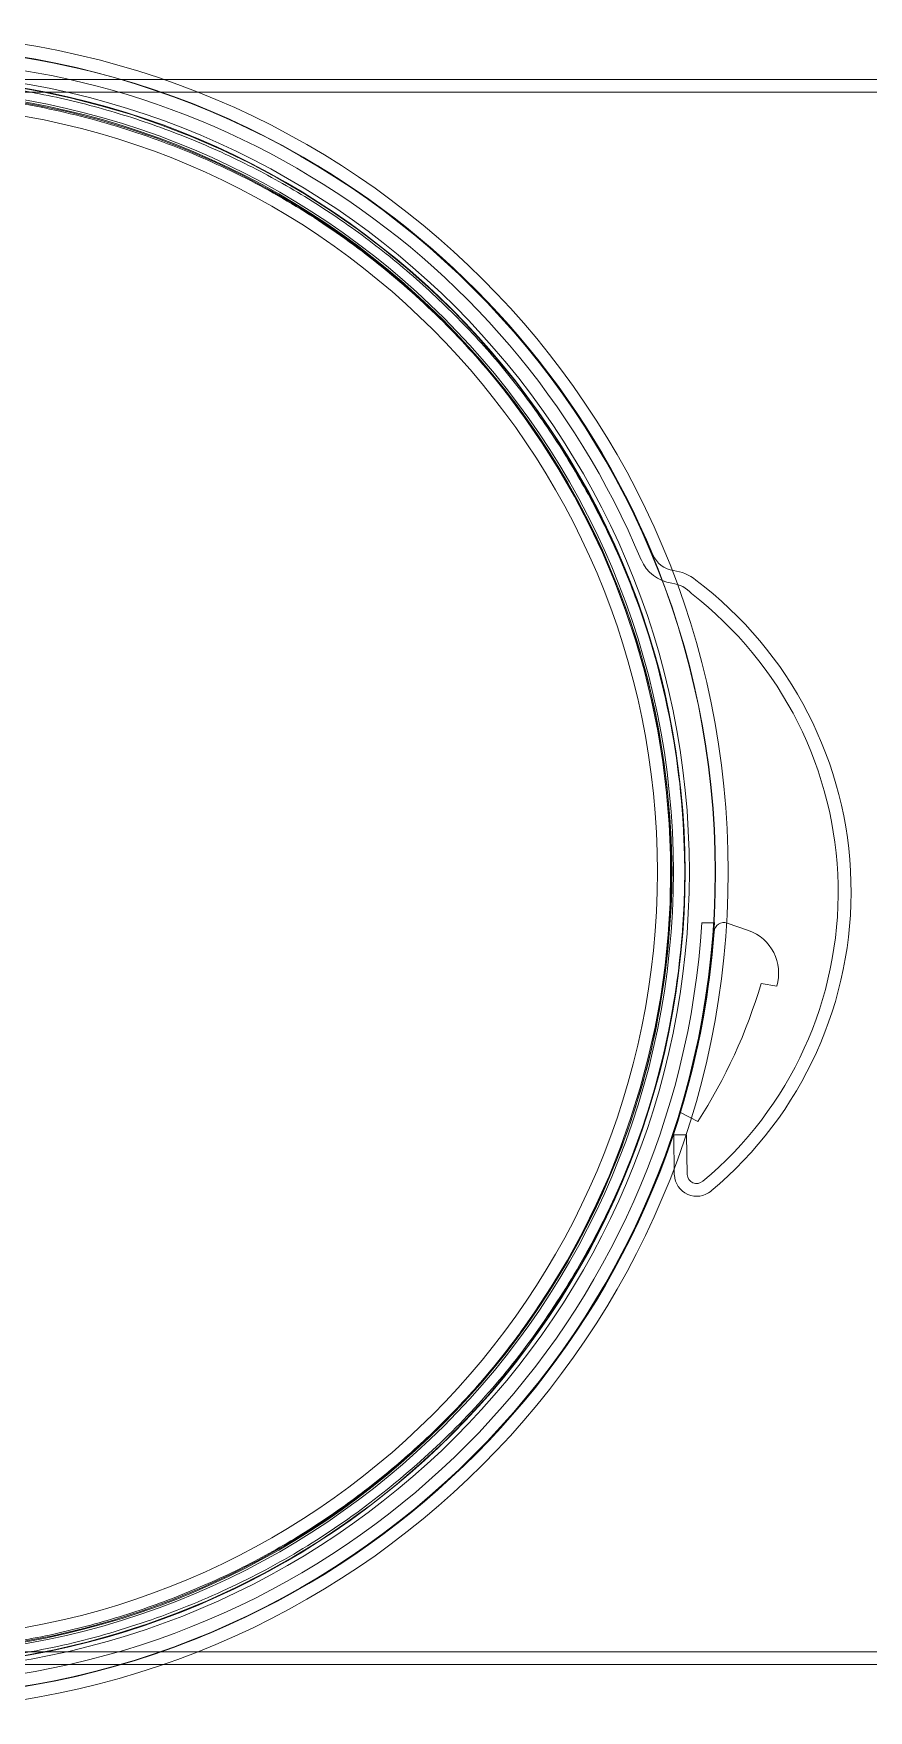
# Model space of a CAD drawing. Header units: millimetres. Extents: x 2179 to 48742, y 3478 to 161002.
# Drawn here: x 38288.1 to 38340.3, y 125976.6 to 126081.4 of the extents above; entities that cross this region are included whole.
import ezdxf

# ---------------------------------------------------------------- set-up
doc = ezdxf.new("R2010")
doc.units = ezdxf.units.MM
doc.layers.add('A-GENM-1', color=7, linetype='Continuous', lineweight=9, true_color=0x646464)

msp = doc.modelspace()

# ---------------------------------------------------------------- linework, layer by layer
at = {"layer": 'A-GENM-1'}
for p, q in [((38329.87, 126025.82), (38330.68, 126025.82)), ((38330.68, 126025.82), (38329.87, 126025.82)), ((38329.87, 126025.82), (38330.68, 126025.82)), ((38330.68, 126025.82), (38329.87, 126025.82)), ((38331.45, 126025.81), (38332.78, 126025.34)), ((38332.78, 126025.34), (38331.45, 126025.81)), ((38331.45, 126025.81), (38332.78, 126025.34)), ((38332.78, 126025.34), (38331.45, 126025.81)), ((38334.55, 126021.87), (38333.58, 126022.04)), ((38333.58, 126022.04), (38334.55, 126021.87)), ((38334.55, 126021.87), (38333.58, 126022.04)), ((38333.58, 126022.04), (38334.55, 126021.87)), ((38329.61, 126013.4), (38328.54, 126013.97)), ((38328.54, 126013.97), (38329.61, 126013.4)), ((38329.61, 126013.4), (38328.54, 126013.97)), ((38328.54, 126013.97), (38329.61, 126013.4)), ((38328.15, 126010.06), (38328.12, 126012.57)), ((38328.12, 126012.57), (38328.92, 126012.57)), ((38328.92, 126012.57), (38328.12, 126012.57)), ((38328.12, 126012.57), (38328.15, 126010.06)), ((38328.15, 126010.06), (38328.12, 126012.57)), ((38328.12, 126012.57), (38328.92, 126012.57)), ((38328.92, 126012.57), (38328.12, 126012.57)), ((38328.12, 126012.57), (38328.15, 126010.06)), ((38328.92, 126012.57), (38328.95, 126010.09)), ((38328.95, 126010.09), (38328.92, 126012.57)), ((38328.92, 126012.57), (38328.95, 126010.09)), ((38328.95, 126010.09), (38328.92, 126012.57))]:
    msp.add_line(p, q, dxfattribs=at)
at = {"layer": 'A-GENM-1', "flags": 128}
for points in [[(38286.48, 126078.17), (38288.44, 126077.84), (38290.38, 126077.42), (38292.31, 126076.93), (38294.22, 126076.37), (38296.1, 126075.72), (38297.95, 126075.01), (38299.78, 126074.21), (38301.57, 126073.35), (38303.32, 126072.42), (38305.04, 126071.41), (38306.72, 126070.34), (38308.35, 126069.2), (38309.93, 126068), (38311.46, 126066.74), (38312.95, 126065.41), (38314.38, 126064.03), (38315.75, 126062.59), (38317.06, 126061.1), (38318.32, 126059.55), (38319.51, 126057.96), (38320.63, 126056.32), (38321.69, 126054.64), (38322.68, 126052.91), (38323.6, 126051.15), (38324.45, 126049.35), (38325.23, 126047.52), (38325.93, 126045.66), (38326.56, 126043.78), (38327.11, 126041.86), (38327.59, 126039.93), (38327.99, 126037.99), (38328.31, 126036.02), (38328.55, 126034.05), (38328.71, 126032.07), (38328.79, 126030.08), (38328.8, 126029.01)], [(38287.17, 126078.57), (38288.95, 126078.57), (38290.9, 126078.57), (38293, 126078.57), (38295.27, 126078.57), (38297.68, 126078.57), (38300.25, 126078.57), (38302.95, 126078.57), (38305.8, 126078.57), (38308.78, 126078.57), (38311.9, 126078.57), (38315.14, 126078.57), (38318.5, 126078.57), (38321.98, 126078.57), (38325.56, 126078.57), (38329.25, 126078.57), (38333.04, 126078.57), (38336.92, 126078.57), (38340.89, 126078.57)], [(38286.35, 126077.3), (38288.27, 126076.97), (38290.18, 126076.56), (38292.08, 126076.08), (38293.95, 126075.52), (38295.8, 126074.89), (38297.62, 126074.19), (38299.41, 126073.41), (38301.17, 126072.56), (38302.89, 126071.65), (38304.58, 126070.66), (38306.22, 126069.61), (38307.83, 126068.49), (38309.38, 126067.31), (38310.89, 126066.07), (38312.35, 126064.76), (38313.75, 126063.41), (38315.1, 126061.99), (38316.39, 126060.53), (38317.62, 126059.01), (38318.79, 126057.44), (38319.89, 126055.83), (38320.93, 126054.18), (38321.91, 126052.49), (38322.81, 126050.76), (38323.65, 126048.99), (38324.41, 126047.19), (38325.1, 126045.37), (38325.72, 126043.51), (38326.26, 126041.64), (38326.73, 126039.74), (38327.12, 126037.83), (38327.43, 126035.9), (38327.67, 126033.96), (38327.83, 126032.01), (38327.91, 126030.06), (38327.92, 126029.01)], [(38287.17, 126077.77), (38288.95, 126077.77), (38290.9, 126077.77), (38293, 126077.77), (38295.27, 126077.77), (38297.68, 126077.77), (38300.25, 126077.77), (38302.95, 126077.77), (38305.8, 126077.77), (38308.78, 126077.77), (38311.9, 126077.77), (38315.14, 126077.77), (38318.5, 126077.77), (38321.98, 126077.77), (38325.56, 126077.77), (38329.25, 126077.77), (38333.04, 126077.77), (38336.92, 126077.77), (38340.89, 126077.77)], [(38327.92, 126029.01), (38327.88, 126027.05), (38327.76, 126025.1), (38327.57, 126023.16), (38327.3, 126021.23), (38326.95, 126019.31), (38326.52, 126017.4), (38326.02, 126015.51), (38325.44, 126013.65), (38324.79, 126011.8), (38324.07, 126009.99), (38323.27, 126008.21), (38322.4, 126006.46), (38321.47, 126004.74), (38320.46, 126003.07), (38319.39, 126001.43), (38318.26, 125999.84), (38317.06, 125998.3), (38315.8, 125996.81), (38314.48, 125995.36), (38313.11, 125993.98), (38311.68, 125992.64), (38310.2, 125991.37), (38308.67, 125990.15), (38307.09, 125989), (38305.47, 125987.91), (38303.81, 125986.89), (38302.1, 125985.94), (38300.36, 125985.05), (38298.59, 125984.24), (38296.78, 125983.49), (38294.95, 125982.82), (38293.09, 125982.22), (38291.21, 125981.7), (38289.31, 125981.25), (38287.39, 125980.88)], [(38328.8, 126029.01), (38328.77, 126027.02), (38328.65, 126025.03), (38328.45, 126023.06), (38328.17, 126021.09), (38327.81, 126019.13), (38327.38, 126017.19), (38326.87, 126015.27), (38326.28, 126013.37), (38325.62, 126011.49), (38324.88, 126009.65), (38324.07, 126007.83), (38323.19, 126006.05), (38322.23, 126004.3), (38321.21, 126002.6), (38320.12, 126000.93), (38318.97, 125999.32), (38317.75, 125997.74), (38316.47, 125996.22), (38315.12, 125994.76), (38313.73, 125993.34), (38312.27, 125991.99), (38310.76, 125990.69), (38309.21, 125989.45), (38307.6, 125988.28), (38305.95, 125987.17), (38304.26, 125986.13), (38302.52, 125985.16), (38300.75, 125984.26), (38298.94, 125983.43), (38297.1, 125982.67), (38295.24, 125981.99), (38293.34, 125981.38), (38291.43, 125980.84), (38289.49, 125980.39), (38287.54, 125980.01)], [(38343.24, 125980.24), (38339.23, 125980.24), (38335.3, 125980.24), (38331.46, 125980.24), (38327.71, 125980.24), (38324.06, 125980.24), (38320.52, 125980.24), (38317.09, 125980.24), (38313.78, 125980.24), (38310.59, 125980.24), (38307.53, 125980.24), (38304.6, 125980.24), (38301.81, 125980.24), (38299.16, 125980.24), (38296.66, 125980.24), (38294.31, 125980.24), (38292.11, 125980.24), (38290.07, 125980.24), (38288.19, 125980.24), (38286.48, 125980.24)], [(38343.24, 125979.44), (38339.23, 125979.44), (38335.3, 125979.44), (38331.46, 125979.44), (38327.71, 125979.44), (38324.06, 125979.44), (38320.52, 125979.44), (38317.09, 125979.44), (38313.78, 125979.44), (38310.59, 125979.44), (38307.53, 125979.44), (38304.6, 125979.44), (38301.81, 125979.44), (38299.16, 125979.44), (38296.66, 125979.44), (38294.31, 125979.44), (38292.11, 125979.44), (38290.07, 125979.44), (38288.19, 125979.44), (38286.48, 125979.44)]]:
    msp.add_lwpolyline(points, dxfattribs=at)
at = {"layer": 'A-GENM-1'}
for centre, radius, start, end in [((38279.09, 126029.01), 52.43, 0, 180), ((38279.09, 126029.01), 52.43, 270, 90), ((38279.09, 126029.01), 52.43, 270, 90), ((38279.09, 126029.01), 51.61, 0, 180), ((38279.17, 126029.01), 51.6, 22.6069, 163.6319), ((38279.17, 126029.01), 51.6, 22.6069, 163.6319), ((38279.17, 126029.01), 51.6, 22.6069, 163.6319), ((38279.17, 126029.01), 51.6, 22.6069, 163.6319), ((38279.09, 126029.01), 51.63, 270, 90), ((38279.09, 126029.01), 51.63, 270, 90), ((38279.09, 126029.01), 50, 360, 180), ((38279.09, 126029.01), 50, 360, 180), ((38279.17, 126029.01), 50.8, 22.6069, 163.6319), ((38279.17, 126029.01), 50.8, 22.6069, 163.6319), ((38279.17, 126029.01), 50.8, 22.6069, 163.6319), ((38279.17, 126029.01), 50.8, 22.6069, 163.6319), ((38279.09, 126029.01), 49.73, 360, 180), ((38279.09, 126029.01), 49, 360, 180), ((38279.09, 126029.01), 49, 0, 180), ((38279.09, 126029.01), 49, 0, 180), ((38279.09, 126029.01), 49, 0, 180), ((38279.09, 126029.01), 48.88, 360, 180), ((38279.09, 126029.01), 48, 0, 180), ((38279.09, 126029.01), 48, 360, 180), ((38328.31, 126049.47), 2.42, 202.6069, 262.7277), ((38328.31, 126049.47), 2.42, 202.6069, 262.7277), ((38328.31, 126049.47), 2.42, 202.6069, 262.7277), ((38328.31, 126049.47), 2.42, 202.6069, 262.7277), ((38328.31, 126049.47), 1.62, 202.6069, 262.7277), ((38328.31, 126049.47), 1.62, 202.6069, 262.7277), ((38328.31, 126049.47), 1.62, 202.6069, 262.7277), ((38328.31, 126049.47), 1.62, 202.6069, 262.7277), ((38327.76, 126045.15), 2.73, 50.6428, 82.7277), ((38327.76, 126045.15), 2.73, 50.6428, 82.7277), ((38327.76, 126045.15), 2.73, 50.6428, 82.7277), ((38327.76, 126045.15), 2.73, 50.6428, 82.7277), ((38327.76, 126045.15), 1.93, 40.9013, 82.7277), ((38327.76, 126045.15), 1.93, 40.9013, 82.7277), ((38327.76, 126045.15), 1.93, 40.9013, 82.7277), ((38327.76, 126045.15), 1.93, 40.9013, 82.7277), ((38314.79, 126027.78), 24.41, 309.9217, 52.9605), ((38314.79, 126027.78), 24.41, 309.9217, 52.9605), ((38314.79, 126027.78), 24.41, 309.9217, 52.9605), ((38314.79, 126027.78), 24.41, 309.9217, 52.9605), ((38314.81, 126027.75), 23.58, 309.9217, 52.3233), ((38314.81, 126027.75), 23.58, 309.9217, 52.3233), ((38314.81, 126027.75), 23.58, 309.9217, 52.3233), ((38314.81, 126027.75), 23.58, 309.9217, 52.3233), ((38279.09, 126029.01), 52.43, 180, 0), ((38279.09, 126029.01), 51.61, 180, 0), ((38279.09, 126029.01), 50, 180, 360), ((38279.09, 126029.01), 50, 180, 0), ((38279.09, 126029.01), 49.73, 180, 360), ((38279.09, 126029.01), 49, 180, 0), ((38279.09, 126029.01), 49, 180, 0), ((38279.09, 126029.01), 49, 180, 0), ((38279.09, 126029.01), 49, 180, 0), ((38279.09, 126029.01), 48.88, 180, 360), ((38279.09, 126029.01), 48, 180, 0), ((38279.09, 126029.01), 48, 180, 0), ((38279.17, 126029.01), 51.6, 196.3221, 356.4587), ((38279.17, 126029.01), 51.6, 196.3221, 356.4587), ((38279.17, 126029.01), 51.6, 196.3221, 356.4587), ((38279.17, 126029.01), 51.6, 196.3221, 356.4587), ((38279.17, 126029.01), 50.8, 196.3148, 356.4029), ((38279.17, 126029.01), 50.8, 196.3148, 356.4029), ((38279.17, 126029.01), 50.8, 196.3148, 356.4029), ((38279.17, 126029.01), 50.8, 196.3148, 356.4029), ((38331.25, 126025.23), 0.615, 70.8844, 175.8478), ((38331.25, 126025.23), 0.615, 70.8844, 175.8478), ((38331.25, 126025.23), 0.615, 70.8844, 175.8478), ((38331.25, 126025.23), 0.615, 70.8844, 175.8478), ((38279.17, 126029.01), 51.6, 343.0626, 355.8478), ((38279.17, 126029.01), 51.6, 343.0626, 355.8478), ((38279.17, 126029.01), 51.6, 343.0626, 355.8478), ((38279.17, 126029.01), 51.6, 343.0626, 355.8478), ((38331.86, 126022.69), 2.81, 343.1156, 70.8844), ((38331.86, 126022.69), 2.81, 343.1156, 70.8844), ((38331.86, 126022.69), 2.81, 343.1156, 70.8844), ((38331.86, 126022.69), 2.81, 343.1156, 70.8844), ((38301.56, 126031.51), 33.39, 327.1507, 343.52), ((38301.56, 126031.51), 33.39, 327.1507, 343.52), ((38301.56, 126031.51), 33.39, 327.1507, 343.52), ((38301.56, 126031.51), 33.39, 327.1507, 343.52), ((38329.55, 126010.13), 1.4, 182.9493, 309.9217), ((38329.55, 126010.13), 1.4, 182.9493, 309.9217), ((38329.55, 126010.13), 1.4, 182.9493, 309.9217), ((38329.55, 126010.13), 1.4, 182.9493, 309.9217), ((38329.55, 126010.13), 0.601, 184.0783, 309.9217), ((38329.55, 126010.13), 0.601, 184.0783, 309.9217), ((38329.55, 126010.13), 0.601, 184.0783, 309.9217), ((38329.55, 126010.13), 0.601, 184.0783, 309.9217)]:
    msp.add_arc(centre, radius, start, end, dxfattribs=at)
for points in [[(38229.38, 126029.01), (38229.42, 126032.76), (38230.23, 126039.99), (38233.07, 126048.35), (38236.54, 126054.8), (38239.61, 126059.31), (38243.07, 126063.32), (38247.09, 126067.06), (38251.48, 126070.36), (38256.05, 126073.06), (38261.03, 126075.29), (38266.26, 126077), (38271.47, 126078.1), (38276.87, 126078.61), (38282.37, 126078.54), (38287.35, 126077.96), (38291.88, 126076.94), (38296.07, 126075.62), (38300.12, 126073.95), (38303.93, 126071.98), (38307.55, 126069.68), (38311.03, 126067.02), (38314.27, 126064.07), (38317.18, 126060.93), (38319.79, 126057.53), (38322.16, 126053.83), (38324.2, 126049.95), (38326.42, 126044.67), (38328.25, 126037.84), (38328.79, 126032.01), (38328.82, 126029.01)], [(38328.01, 126029.01), (38327.97, 126032.7), (38327.17, 126039.82), (38324.36, 126048.03), (38320.93, 126054.38), (38317.89, 126058.82), (38314.48, 126062.76), (38310.53, 126066.43), (38306.21, 126069.66), (38301.72, 126072.32), (38296.82, 126074.52), (38291.67, 126076.2), (38286.54, 126077.29), (38281.23, 126077.8), (38275.82, 126077.75), (38270.92, 126077.18), (38266.46, 126076.18), (38262.35, 126074.89), (38258.36, 126073.25), (38254.61, 126071.32), (38251.05, 126069.05), (38247.63, 126066.42), (38244.44, 126063.51), (38241.58, 126060.42), (38239.01, 126057.07), (38236.7, 126053.43), (38234.7, 126049.62), (38232.53, 126044.42), (38230.74, 126037.7), (38230.21, 126031.96), (38230.18, 126029.01)], [(38328.82, 126029.01), (38328.78, 126025.26), (38327.96, 126018.02), (38325.11, 126009.67), (38321.62, 126003.22), (38318.53, 125998.71), (38315.06, 125994.7), (38311.05, 125990.97), (38306.66, 125987.68), (38302.09, 125984.99), (38297.11, 125982.75), (38291.88, 125981.04), (38286.67, 125979.93), (38281.27, 125979.41), (38275.77, 125979.46), (38270.79, 125980.04), (38266.26, 125981.06), (38262.08, 125982.37), (38258.02, 125984.04), (38254.21, 125986), (38250.59, 125988.31), (38247.11, 125990.98), (38243.87, 125993.93), (38240.96, 125997.08), (38238.36, 126000.48), (38236, 126004.18), (38233.97, 126008.06), (38231.77, 126013.34), (38229.95, 126020.17), (38229.41, 126026.01), (38229.38, 126029.01)], [(38230.18, 126029.01), (38230.22, 126025.32), (38231.02, 126018.2), (38233.81, 126009.98), (38237.22, 126003.63), (38240.25, 125999.2), (38243.65, 125995.24), (38247.61, 125991.57), (38251.92, 125988.33), (38256.42, 125985.67), (38261.32, 125983.47), (38266.47, 125981.79), (38271.59, 125980.71), (38276.9, 125980.21), (38282.31, 125980.27), (38287.22, 125980.85), (38291.67, 125981.85), (38295.79, 125983.15), (38299.78, 125984.79), (38303.53, 125986.72), (38307.09, 125988.99), (38310.51, 125991.61), (38313.7, 125994.51), (38316.56, 125997.6), (38319.13, 126000.95), (38321.46, 126004.58), (38323.47, 126008.4), (38325.65, 126013.6), (38327.45, 126020.31), (38327.98, 126026.06), (38328.01, 126029.01)]]:
    msp.add_open_spline(points, degree=3, knots=[-1, -1, -1, -1, -0.930556, -0.861111, -0.826389, -0.791667, -0.756944, -0.722222, -0.6875, -0.652778, -0.618056, -0.583333, -0.548611, -0.513889, -0.479167, -0.444444, -0.416667, -0.388889, -0.361111, -0.333333, -0.305556, -0.277778, -0.25, -0.222222, -0.194444, -0.166667, -0.138889, -0.111111, -0.055556, 0, 0, 0, 0], dxfattribs=at)

doc.saveas('drawing.dxf')
